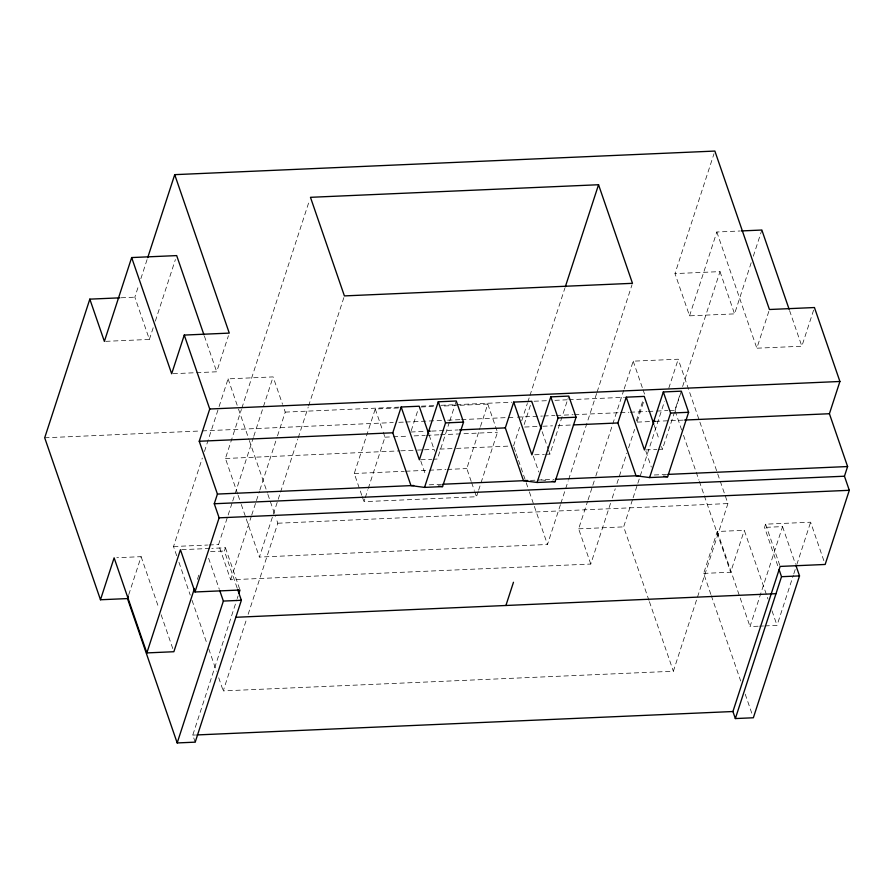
<?xml version="1.0" encoding="UTF-8"?>
<svg xmlns="http://www.w3.org/2000/svg" width="894" height="894" viewBox="0 0 894 894"><rect width="100%" height="100%" fill="white"/><g stroke="black" fill="none" stroke-linecap="round" stroke-linejoin="round"><path stroke-width="0.67" stroke-dasharray="4.47 3.35" d="M105.738 341.34L149.387 339.429L134.838 297.177L138.704 285.32M140.85 278.727L147.711 257.651M149.387 339.429L153.232 327.64M155.355 321.091L175.403 259.528M128.758 594.644L141.118 556.66L116.812 557.722M173.045 373.703L216.683 371.792L228.439 335.675M176.688 555.722L173.525 546.525L202.312 458.074M204.458 451.481L218.639 407.91M219.075 406.591L228.093 378.866L273.106 376.899L282.538 404.289M237.67 493.98L225.444 458.488L241.414 409.43M241.849 408.111L309.592 199.965M197.406 579.39L199.116 574.138M610.524 503.322L590.766 564.047L230.663 579.77L218.538 544.569L232.284 502.316M232.719 500.998L253.348 437.624M253.773 436.306L273.106 376.899M237.122 587.961L224.394 550.995L225.444 547.765L211.811 548.357M230.663 579.77L251.281 516.408M251.717 515.089L256.008 501.88M256.444 500.562L259.45 491.32M259.886 490.001L277.073 437.188M277.498 435.87L285.231 412.112L282.985 405.585M195.194 742.154L192.769 735.114L236.787 599.874M237.223 598.544L238.083 595.896M560.426 504.719L547.474 544.491L259.394 557.074L280.113 493.443M280.537 492.113L297.803 439.088M298.227 437.758L308.162 407.262M308.586 405.943L343.978 297.233M624.191 388.89L633.209 361.165L678.222 359.209L727.928 503.568L673.361 671.238L223.232 690.894L246.431 619.609M248.152 614.323L277.81 523.225L276 517.984M361.757 495.254L354.259 473.485L375.257 408.994L398.869 407.966M478.212 491.476L476.491 496.74L363.959 501.657L364.819 499.02M365.244 497.701L367.814 489.811M368.25 488.493L384.956 437.166L383.191 432.048M411.218 430.718L417.934 410.089M449.403 422.102L437.378 459.035L433.221 459.214M449.827 420.783L455.839 402.311M471.205 481.374L466.791 468.568L480.078 427.768M480.503 426.449L487.789 404.077L441.938 406.088M478.636 490.158L497.489 432.249L487.789 404.077M513.525 445.905L519.57 427.343M521.727 420.716L527.337 403.473M527.773 402.155L529.494 396.847M529.93 395.528L564.885 288.136M524.163 424.516L531.718 401.305M545.753 454.297L549.911 454.118L568.372 397.394M560.851 503.389L568.193 480.86M568.618 479.53L596.667 393.36M597.103 392.03L632.058 284.65M590.766 564.047L578.641 528.835L587.66 501.109M588.096 499.791L592.387 486.593M592.823 485.263L595.393 477.351M595.829 476.021L623.755 390.22M751.183 262.78L734.555 313.872L689.542 315.839L674.992 273.586L714.015 153.69M636.282 420.895L643.412 398.97M612.245 498.036L615.251 488.794M616.972 483.509L626.862 453.146M628.571 447.872L634.595 429.388M637.176 421.465L643.613 401.663M689.542 315.839L716.832 232.004L740.02 230.987M648.955 600.366L623.654 526.868L632.673 499.143M633.108 497.824L637.4 484.626M637.835 483.308L664.477 401.451M668.768 388.253L678.222 359.209M681.675 430.014L674.881 410.257L680.468 393.092M682.614 386.499L720.005 271.62L674.992 273.586M658.286 449.38L662.443 449.201L674.467 412.268M674.892 410.949L681.329 391.17M753.318 256.232L761.844 230.037M813.607 310.117L801.851 346.235L756.838 348.202L769.019 310.799M710.875 594.409L703.645 573.412L717.29 531.494L744.289 530.321L767.935 598.98M703.645 573.412L730.644 572.227L744.289 530.321M777.735 565.69L764.549 527.393L765.599 524.175L810.612 522.208L824.704 563.142M758.123 626.213L750.021 626.56L782.552 526.611L764.549 527.393M764.873 625.912L777.031 625.387L793.391 575.121M793.816 573.792L796.409 565.857M796.833 564.539L810.612 522.208M121.204 297.769L134.838 297.177M285.231 412.112L399.238 407.128M421.487 406.155L435.389 405.552M440.954 405.306L511.86 402.211M534.109 401.238L548.011 400.635M554.962 400.333L567.478 399.786M568.863 399.719L624.481 397.294M421.096 406.993L434.987 406.39M44.7 437.792L200.848 430.964M202.245 430.908L393.248 422.56M398.825 422.314L404.401 422.08M405.798 422.013L442.049 420.437M447.626 420.191L460.175 419.644M461.561 419.577L515.939 417.207M517.335 417.14L542.434 416.045M543.82 415.989L554.973 415.498M556.37 415.442L573.099 414.704M574.496 414.648L619.106 412.693M620.503 412.637L628.873 412.268M630.259 412.212L646.999 411.475M648.385 411.419L655.358 411.117M656.755 411.05L667.907 410.569M669.304 410.502L674.881 410.257M410.793 432.014L426.08 431.344M431.646 431.098L458.063 429.947M524.711 427.03L541.395 426.304M542.792 426.248L552.514 425.823M558.079 425.578L571.981 424.974M637.254 422.124L651.178 421.51M655.358 421.331L684.592 420.057M384.956 437.166L391.896 436.864M393.293 436.797L408.569 436.138M414.123 435.892L425.242 435.4M426.628 435.344L439.133 434.797M440.518 434.741L497.489 432.249M225.444 458.488L399.406 450.889M400.803 450.822L416.112 450.151M417.498 450.095L423.063 449.85M424.46 449.794L434.205 449.369M439.77 449.123L455.08 448.453M456.465 448.397L512.139 445.961M420.761 459.762L431.836 459.27M534.679 454.789L544.368 454.364M645.826 449.928L656.9 449.447M354.259 473.485L404.278 471.294M405.664 471.239L427.891 470.266M429.288 470.21L445.961 469.473M447.346 469.417L466.791 468.568M441.491 484.28L428.986 484.827L428.07 482.19M530.433 480.402L535.975 480.156M537.361 480.089L554.023 479.363M666.578 474.446L654.039 474.993L656.755 475.351M277.81 523.225L727.928 503.568M173.525 546.525L207.62 545.038M208.984 544.982L218.538 544.569M578.641 528.835L623.654 526.868M181.795 549.676L210.448 548.424M210.548 551.598L224.394 550.995M759.475 626.146L763.521 625.979M192.769 735.114L195.551 734.991M541.507 479.91L545.586 480.447M789.581 310.587L801.851 346.235M716.832 232.004L756.838 348.202M720.005 271.62L734.555 313.872M782.552 526.611L795.504 564.226M765.599 524.175L780.149 566.427M772.025 610.859L777.031 625.387M717.29 531.494L750.021 626.56M683.497 435.277L698.907 480.056M699.365 481.374L703.902 494.538M704.349 495.857L730.644 572.227M633.209 361.165L642.641 388.555M643.088 389.862L644.887 395.081M654.252 425.432L659.258 439.96M661.526 446.564L662.443 449.201M711.322 595.717L740.701 681.027M745.216 694.157L751.999 713.837M645.859 451.235L651.313 467.07M649.413 601.673L673.361 671.238M542.177 431.668L548.089 448.833M548.547 450.151L549.911 454.118M533.327 456.141L538.78 471.987M513.983 447.212L515.793 452.476M516.24 453.783L518.051 459.047M518.509 460.365L525.75 481.397M526.197 482.704L528.924 490.594M529.371 491.912L533.897 505.054M534.355 506.373L547.474 544.491M471.641 482.648L474.289 490.337M474.725 491.611L476.491 496.74M429.198 435.266L434.652 451.112M420.795 461.058L425.801 475.586M375.257 408.994L382.744 430.763M362.204 496.528L363.959 501.657M228.093 378.866L238.039 407.742M238.486 409.05L248.89 439.233M249.337 440.552L267.418 493.041M267.865 494.36L275.542 516.665M204.413 336.144L216.683 371.792M238.117 495.287L240.832 503.177M241.291 504.495L245.816 517.637M246.263 518.956L259.394 557.074M225.444 547.765L239.536 588.699M208.626 558.258L219.343 589.392M178.945 562.281L190.243 595.091M192.054 600.343L206.961 643.646M208.771 648.899L216.449 671.204M218.717 677.775L223.232 690.894M141.118 556.66L158.853 608.155M161.132 614.759L173.861 651.726"/><path stroke-width="1.34" d="M119.841 297.836L89.825 299.144L44.7 437.792L100.474 599.762L127.473 598.578L128.334 595.963M203.955 334.825L176.677 255.595L131.664 257.561L104.374 341.396L89.825 299.144M147.711 257.651L174.721 174.654L714.876 151.064L769.432 309.503L814.445 307.536L839.913 381.481L829.409 413.732L847.601 466.545L844.45 476.211L849.3 490.303L825.162 564.46L780.149 566.427L732.924 711.523L735.349 718.564L753.351 717.77L799.527 575.904L795.951 565.533M174.721 174.654L229.277 333.104L184.265 335.071L171.67 373.759L131.664 257.561M100.474 599.762L114.119 557.845L146.851 652.911L173.861 651.726L194.4 588.598M238.944 593.247L239.994 590.018L194.981 591.984L219.119 517.827L214.269 503.747L217.421 494.069L199.239 441.256L209.732 409.005L184.265 335.071M146.851 652.911L180.432 549.732L194.981 591.984M237.58 589.28L241.369 600.287L195.194 742.154L177.191 742.936L223.366 601.07L219.79 590.699M401.183 407.005L419.375 459.818L438.261 401.786L456.264 400.993L463.539 422.124L442.552 486.604L424.549 487.398L410.972 485.61L392.79 432.797L401.183 407.005L419.185 406.222L428.74 433.948M424.549 487.398L445.536 422.907L438.261 401.786M513.715 402.088L531.908 454.901L550.793 396.869L568.796 396.076L576.071 417.207L555.085 481.698L537.082 482.481L523.504 480.704L505.322 427.88L513.715 402.088L531.718 401.305L541.272 429.031M565.31 286.818L598.544 184.734L310.464 197.317L344.402 295.903L632.483 283.32L598.544 184.734M537.082 482.481L558.068 417.99L550.793 396.869M505.915 605.484L513.469 582.273M626.247 397.171L644.44 449.984L663.326 391.952L681.329 391.17L688.604 412.29L667.617 476.781L649.614 477.564L636.036 475.787L617.855 422.963L626.247 397.171L644.25 396.388L653.805 424.114M649.614 477.564L670.601 413.073L663.326 391.952M735.349 718.564L781.524 576.697L779.099 569.646M741.383 230.931L761.844 230.037L789.123 309.257M209.732 409.005L839.913 381.481M445.536 422.907L463.539 422.124M558.068 417.99L576.071 417.207M670.601 413.073L688.604 412.29M199.239 441.256L392.79 432.797M427.477 431.288L430.26 431.165M459.449 429.891L505.322 427.88M573.367 424.907L617.855 422.963M652.564 421.454L655.358 421.331M684.592 420.057L829.409 413.732M217.421 494.069L413.743 485.498M442.876 484.224L527.661 480.514M555.409 479.307L638.808 475.664M667.974 474.39L847.601 466.545M214.269 503.747L844.45 476.211M219.119 517.827L849.3 490.303M223.366 601.07L241.369 600.287M781.524 576.697L799.527 575.904M235.837 617.285L775.992 593.694M196.948 734.935L732.924 711.523M663.549 476.245L667.617 476.781M552.369 481.341L555.085 481.698M438.485 486.079L442.552 486.604M127.473 598.578L177.191 742.936"/></g></svg>
